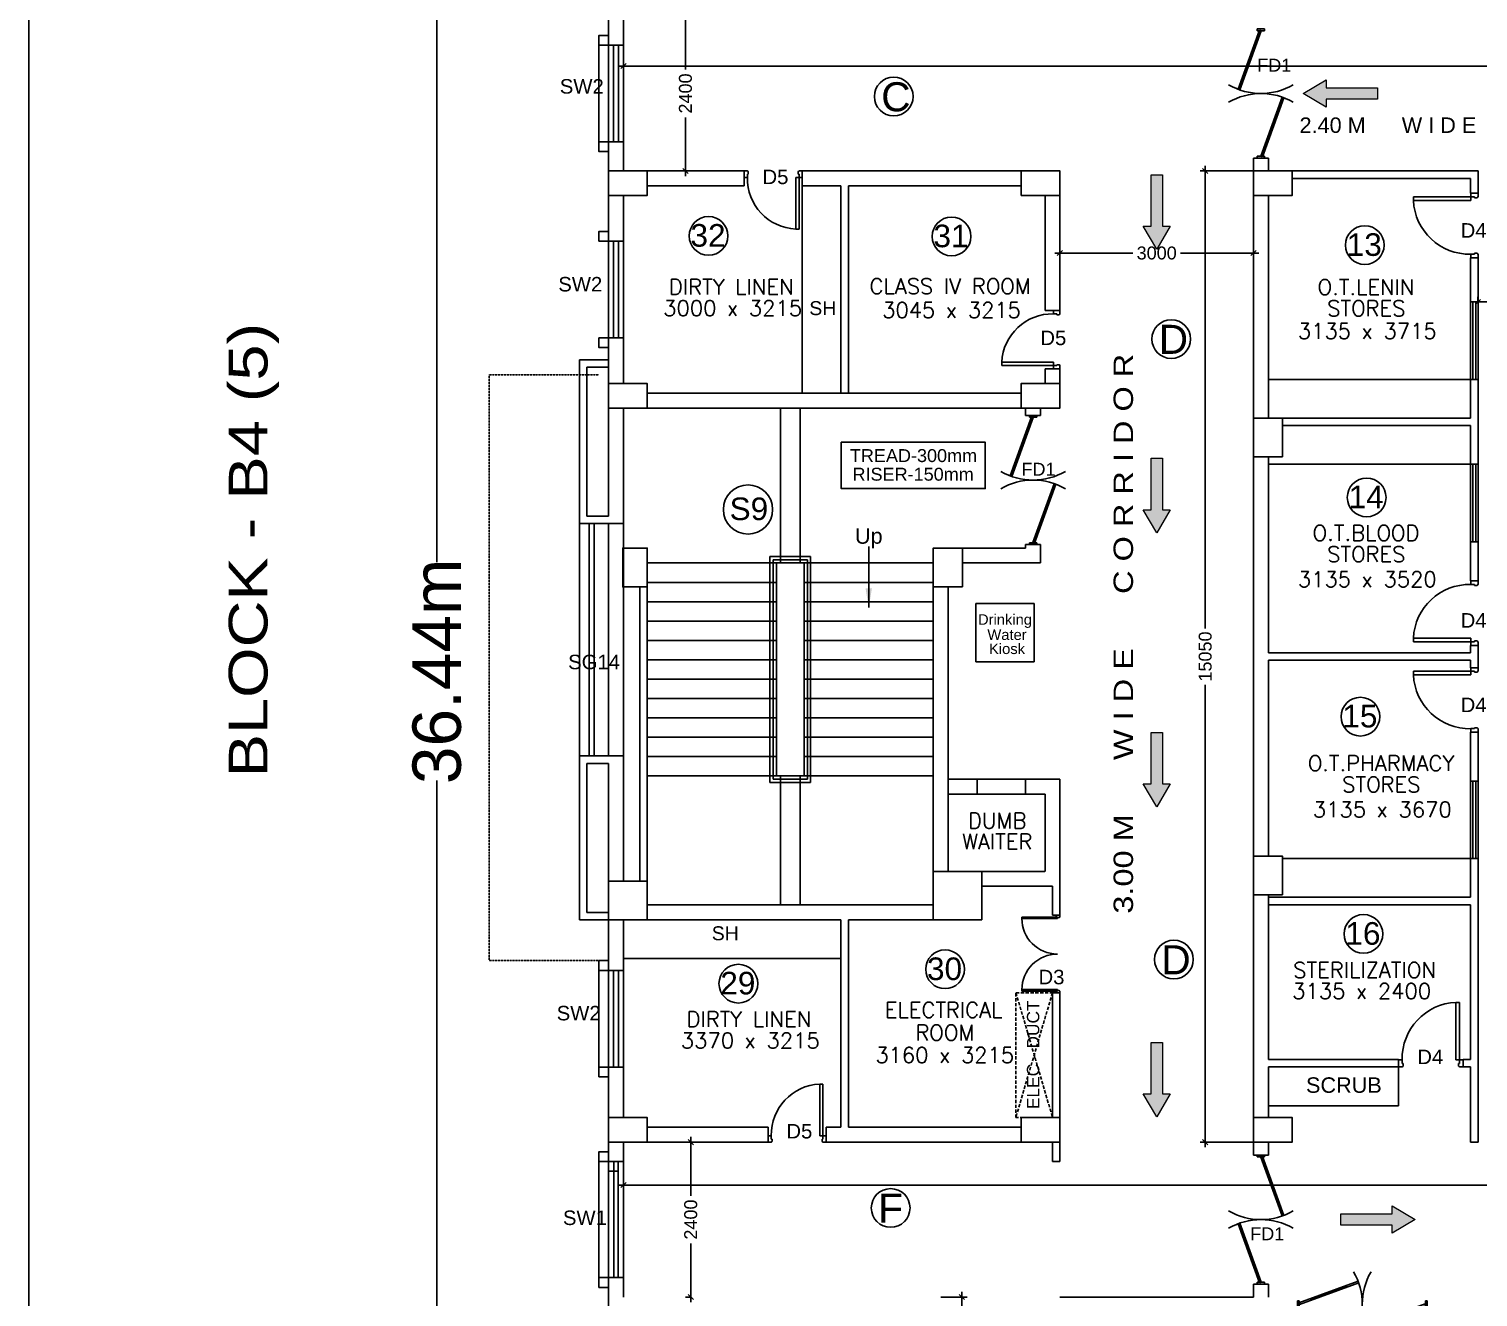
# Model space of a CAD drawing. Header units: inches. Extents: x 29 to 58722, y 13 to 52640.
# Drawn here: x 29 to 22475, y 19887 to 39537 of the extents above; entities that cross this region are included whole.
import ezdxf
from ezdxf.enums import TextEntityAlignment as Align

# ---------------------------------------------------------------- set-up
doc = ezdxf.new("R2010")
doc.units = ezdxf.units.IN
doc.header["$MEASUREMENT"] = 0
doc.linetypes.add('DASHED', pattern=[0.75, 0.5, -0.25])
for name, color, linetype in [('BEAMS', 1, 'Continuous'), ('BLOCKS-PROP', 2, 'Continuous'), ('Cal Hat', 8, 'Continuous'), ('chajja', 7, 'Continuous'), ('DIM', 8, 'Continuous'), ('DOOR', 32, 'Continuous'), ('Ele Proje.', 7, 'Continuous'), ('Fire Door', 10, 'Continuous'), ('joinery', 7, 'Continuous'), ('LA-column', 3, 'Continuous'), ('Railing', 21, 'Continuous'), ('Room Dim', 1, 'Continuous'), ('Shleves', 7, 'Continuous'), ('Stairscase', 7, 'Continuous'), ('STEPS', 7, 'Continuous'), ('TEXT', 6, 'Continuous'), ('TXT', 6, 'Continuous'), ('Walls', 7, 'Continuous'), ('WIN', 151, 'Continuous')]:
    doc.layers.add(name, color=color, linetype=linetype)
doc.styles.add('ari', font='arial.ttf')
doc.styles.add('ARIAL', font='arial.ttf')
doc.styles.add('ROMANS', font='romans.shx')
doc.dimstyles.new('int. dim', dxfattribs={"dimtxt": 450, "dimasz": 80, "dimexe": 80, "dimexo": 0, "dimgap": 70, "dimtad": 0, "dimdec": 0, "dimzin": 12, "dimdsep": 46, "dimtxsty": 'ari', "dimblk": 'OBLIQUE', "dimcen": 2, "dimdle": 80, "dimclrd": 256, "dimclre": 256, "dimclrt": 6, "dimadec": 0, "dimazin": 0, "dimtfac": 1, "dimtdec": 0, "dimtix": 1, "dimtmove": 2, "dimatfit": 3, "dimfxl": 1, "dimtolj": 1, "dimtzin": 0, "dimlwd": -1, "dimlwe": -1, "dimarcsym": 0})
doc.dimstyles.new('STANDARD$0', dxfattribs={"dimscale": 0, "dimtxt": 150, "dimasz": 125, "dimexe": 0.75, "dimexo": 1, "dimgap": 25, "dimtad": 1, "dimdec": 0, "dimdsep": 46, "dimtxsty": 'Standard', "dimblk1": 'DOT', "dimblk2": 'DOT', "dimsah": 1, "dimcen": 2.5, "dimclrd": 1, "dimclre": 1, "dimclrt": 3, "dimadec": 0, "dimazin": 0, "dimtfac": 1, "dimtdec": 0, "dimtmove": 0, "dimatfit": 3, "dimldrblk": 'DOT', "dimfxl": 1, "dimtolj": 1, "dimtzin": 0, "dimarcsym": 0})

# ---------------------------------------------------------------- blocks, each defined once
blk = doc.blocks.new('A$C15456D16')
at = {"layer": 'Fire Door'}
for p, q in [((969, -4), (56, 329)), ((969, -4), (56, 329)), ((969, -4), (56, 329)), ((979, 23), (65, 355)), ((979, 23), (65, 355)), ((979, 23), (65, 355)), ((248, 289), (238, 262)), ((248, 289), (238, 262)), ((248, 289), (238, 262)), ((791, 76), (243, 276)), ((791, 76), (243, 276)), ((791, 76), (243, 276)), ((-1000, 56), (-972, 56)), ((-1000, -56), (-1000, 56)), ((-1000, 56), (-972, 56)), ((-1000, -56), (-1000, 56)), ((-1000, 56), (-972, 56)), ((-1000, -56), (-1000, 56)), ((-979, -23), (-969, 4)), ((-979, -23), (-969, 4)), ((-979, -23), (-969, 4)), ((-972, -56), (-972, 56)), ((-972, -56), (-972, 56)), ((-972, -56), (-972, 56)), ((-969, 4), (-56, -329)), ((-969, 4), (-56, -329)), ((-969, 4), (-56, -329)), ((796, 89), (786, 63)), ((796, 89), (786, 63)), ((796, 89), (786, 63)), ((979, 23), (969, -4)), ((979, 23), (969, -4)), ((979, 23), (969, -4)), ((1000, 56), (972, 56)), ((972, -56), (972, 56)), ((1000, 56), (972, 56)), ((972, -56), (972, 56)), ((1000, 56), (972, 56)), ((972, -56), (972, 56)), ((1000, -56), (1000, 56)), ((1000, -56), (1000, 56)), ((1000, -56), (1000, 56)), ((-1000, -56), (-972, -56)), ((-1000, -56), (-972, -56)), ((-1000, -56), (-972, -56)), ((-979, -23), (-65, -355)), ((-979, -23), (-65, -355)), ((-979, -23), (-65, -355)), ((-796, -89), (-786, -63)), ((-796, -89), (-786, -63)), ((-796, -89), (-786, -63)), ((-791, -76), (-243, -276)), ((-791, -76), (-243, -276)), ((-791, -76), (-243, -276)), ((1000, -56), (972, -56)), ((1000, -56), (972, -56)), ((1000, -56), (972, -56)), ((-238, -262), (-248, -289)), ((-238, -262), (-248, -289)), ((-238, -262), (-248, -289))]:
    blk.add_line(p, q, dxfattribs=at)
at = {"layer": 'Fire Door', "extrusion": (0, 0, -1)}
for centre, major_axis, start_param, end_param in [((-1000, 0), (-1000, 0), 2.617886, 3.665084), ((-1000, 0), (-1000, 0), 2.617886, 3.665084), ((-1000, 0), (-1000, 0), 2.617886, 3.665084), ((1000, 0), (1000, 0), 2.618102, 3.665299), ((1000, 0), (1000, 0), 2.618102, 3.665299), ((1000, 0), (1000, 0), 2.618102, 3.665299)]:
    blk.add_ellipse(centre, major_axis=major_axis, ratio=1, start_param=start_param, end_param=end_param, dxfattribs=at)
blk = doc.blocks.new('1000')
at = {"layer": 'DOOR'}
for p, q in [((0, -100), (0, 0)), ((0, 0), (50, 0)), ((50, -100), (0, -100)), ((50, 0), (50, -2)), ((63, -49), (50, -49)), ((50, -49), (50, -100)), ((50, -100), (50, -901)), ((100, -100), (50, -100)), ((63, -13), (61, -13)), ((63, -13), (63, -49)), ((100, -901), (100, -100)), ((837, -13), (837, -49)), ((837, -13), (839, -13)), ((837, -49), (850, -49)), ((850, 0), (850, -2)), ((900, 0), (850, 0)), ((850, -49), (850, -100)), ((850, -100), (900, -100)), ((900, -100), (900, 0)), ((50, -901), (100, -901))]:
    blk.add_line(p, q, dxfattribs=at)
for centre, major_axis, start_param, end_param in [((50, -13), (-7.95, 7.95), 3.926991, 5.497787), ((850, -13), (7.95, 7.95), 0.785398, 2.356194)]:
    blk.add_ellipse(centre, major_axis=major_axis, ratio=1, start_param=start_param, end_param=end_param, dxfattribs=at)
at = {"layer": 'DOOR', "color": 145}
blk.add_ellipse((64, -115), major_axis=(-520, 590), ratio=1, start_param=2.464943, end_param=4.009476, dxfattribs=at)
blk = doc.blocks.new('_Oblique')
at = {"color": 0, "linetype": 'ByBlock', "lineweight": -2}
blk.add_line((-0.5, -0.5), (0.5, 0.5), dxfattribs=at)
blk = doc.blocks.new('*D46')
at = {"layer": 'Defpoints', "color": 0}
for p in [(6349, 47802), (8857, 47802, 3), (8857, 11362, 3)]:
    blk.add_point(p, dxfattribs=at)
at = {"layer": 'DIM', "color": 8}
for p, q in [((6349, 48102), (6349, 31274)), ((8857, 47802), (6049, 47802)), ((6349, 11062), (6349, 27889)), ((8857, 11362), (6049, 11362))]:
    blk.add_line(p, q, dxfattribs=at)
at = {"layer": 'DIM', "color": 8, "xscale": 300, "yscale": 300, "zscale": 300}
for p, rotation in [((6349, 47802), 90), ((6349, 11362), 270)]:
    blk.add_blockref('_Oblique', p, dxfattribs=dict(at, rotation=rotation))
at = {"layer": 'DIM', "color": 7, "insert": (6349, 29582), "char_height": 750, "attachment_point": 5, "rotation": 90, "style": 'ari'}
blk.add_mtext('\\A1;36.44m', dxfattribs=at)
blk = doc.blocks.new('*D47')
at = {"layer": 'Defpoints', "color": 0}
for p in [(6349, 47802), (8857, 47802, 18), (9007, 11362, 3)]:
    blk.add_point(p, dxfattribs=at)
at = {"layer": 'DIM', "color": 8}
for p, q in [((6349, 48102), (6349, 31274)), ((8857, 47802), (6049, 47802)), ((6349, 11062), (6349, 27889)), ((9007, 11362), (6049, 11362))]:
    blk.add_line(p, q, dxfattribs=at)
at = {"layer": 'DIM', "color": 8, "xscale": 300, "yscale": 300, "zscale": 300}
for p, rotation in [((6349, 47802), 90), ((6349, 11362), 270)]:
    blk.add_blockref('_Oblique', p, dxfattribs=dict(at, rotation=rotation))
at = {"layer": 'DIM', "color": 7, "insert": (6349, 29582), "char_height": 750, "attachment_point": 5, "rotation": 90, "style": 'ari'}
blk.add_mtext('\\A1;36.44m', dxfattribs=at)
blk = doc.blocks.new('Z$W@#5624')
at = {"layer": 'DOOR'}
for p, q in [((19, 470), (840, 769)), ((28, 446), (849, 745)), ((188, 518), (680, 697)), ((676, 709), (685, 685)), ((0, 400), (0, 499)), ((0, 499), (25, 499)), ((19, 470), (28, 446)), ((25, 400), (25, 499)), ((183, 529), (192, 506)), ((1770, 453), (949, 154)), ((1779, 429), (957, 130)), ((1779, 429), (1770, 453)), ((1798, 499), (1773, 499)), ((1773, 400), (1773, 499)), ((1798, 400), (1798, 499)), ((0, 400), (25, 400)), ((1113, 214), (1122, 190)), ((1610, 381), (1117, 202)), ((1614, 369), (1606, 393)), ((1798, 400), (1773, 400))]:
    blk.add_line(p, q, dxfattribs=at)
at = {"layer": 'DOOR', "color": 145}
for centre, start_param, end_param in [((0, 449), 2.617994, 3.665191), ((1798, 449), -0.523599, 0.523599)]:
    blk.add_ellipse(centre, major_axis=(-899, 0), ratio=1, start_param=start_param, end_param=end_param, dxfattribs=at)
blk = doc.blocks.new('Z$W@#1275')
at = {"layer": 'DOOR'}
for p, q in [((73, 1500), (0, 1500)), ((0, 1500), (0, 1467)), ((0, 1467), (2, 1467)), ((11, 1456), (11, 1458)), ((11, 1456), (47, 1456)), ((47, 1467), (736, 1467)), ((47, 1467), (47, 1439)), ((47, 1456), (47, 1467)), ((47, 1467), (73, 1467)), ((47, 1439), (736, 1439)), ((73, 1467), (73, 1500)), ((736, 1467), (736, 1439)), ((0, 33), (2, 33)), ((0, 0), (0, 33)), ((73, 0), (0, 0)), ((11, 44), (11, 42)), ((11, 44), (47, 44)), ((47, 61), (736, 61)), ((47, 33), (47, 61)), ((47, 44), (47, 33)), ((47, 33), (736, 33)), ((47, 33), (73, 33)), ((73, 33), (73, 0)), ((736, 33), (736, 61))]:
    blk.add_line(p, q, dxfattribs=at)
for centre, start, end in [((11, 1467), 180, 270), ((11, 33), 90, 180)]:
    blk.add_arc(centre, 9.13, start, end, dxfattribs=at)
at = {"layer": 'DOOR', "color": 145}
for centre, start, end in [((47, 1439), 270, 0), ((47, 61), 0, 90)]:
    blk.add_arc(centre, 689, start, end, dxfattribs=at)
blk = doc.blocks.new('A$C02430674')
at = {"layer": 'Shleves', "color": 10, "style": 'ARIAL'}
blk.add_text('SH', height=720, dxfattribs=at).set_placement((-753, 322, -97))
blk = doc.blocks.new('A$C279266B1')
at = {"lineweight": 0}
h = blk.add_hatch(color=3, dxfattribs=at)
h.set_gradient(color1=(55, 181, 38), color2=(106, 220, 91), rotation=90, one_color=1, tint=0.61, name='CYLINDER')
h.paths.add_polyline_path([(0, -88), (-798, -88), (-798, -211), (-1152, 0), (-798, 211), (-798, 88), (0, 88)])
at = {"color": 7, "lineweight": 0, "flags": 128}
blk.add_lwpolyline([(0, -88), (-798, -88), (-798, -211), (-1152, 0), (-798, 211), (-798, 88), (0, 88), (0, -88)], dxfattribs=at)
blk = doc.blocks.new('*D54')
at = {"layer": 'BEAMS'}
for p, q in [((10198, 39737), (10118, 39737)), ((10198, 39817), (10198, 38907)), ((10198, 37257), (10198, 38167)), ((10198, 37337), (10118, 37337))]:
    blk.add_line(p, q, dxfattribs=at)
at = {"layer": 'Defpoints', "color": 0}
for p in [(10198, 39737), (10198, 37337, 2), (10198, 37337)]:
    blk.add_point(p, dxfattribs=at)
at = {"layer": 'BEAMS', "xscale": 80, "yscale": 80, "zscale": 80}
for p, rotation in [((10198, 39737), 90), ((10198, 37337), 270)]:
    blk.add_blockref('_Oblique', p, dxfattribs=dict(at, rotation=rotation))
at = {"layer": 'BEAMS', "color": 6, "insert": (10198, 38537), "char_height": 200, "attachment_point": 5, "rotation": 90, "style": 'ari'}
blk.add_mtext('\\A1;2400', dxfattribs=at)
blk = doc.blocks.new('*D55')
at = {"layer": 'BEAMS'}
for p, q in [((9157, 38962), (25969, 38962)), ((9237, 37787), (9237, 39042)), ((43673, 38962), (26861, 38962)), ((43593, 37636), (43593, 39042))]:
    blk.add_line(p, q, dxfattribs=at)
at = {"layer": 'Defpoints', "color": 0}
for p in [(43593, 38962), (9237, 37787), (43593, 37636)]:
    blk.add_point(p, dxfattribs=at)
at = {"layer": 'BEAMS', "xscale": 80, "yscale": 80, "zscale": 80, "rotation": 180}
blk.add_blockref('_Oblique', (9237, 38962), dxfattribs=at)
at = {"layer": 'BEAMS', "xscale": 80, "yscale": 80, "zscale": 80}
blk.add_blockref('_Oblique', (43593, 38962), dxfattribs=at)
at = {"layer": 'BEAMS', "color": 6, "insert": (26415, 38962), "char_height": 200, "attachment_point": 5, "style": 'ari'}
blk.add_mtext('\\A1;34356', dxfattribs=at)
blk = doc.blocks.new('*D56')
at = {"layer": 'BEAMS'}
for p, q in [((15917, 36064), (17129, 36064)), ((15997, 36064), (15997, 35984)), ((19077, 36064), (17865, 36064)), ((18997, 36064), (18997, 35984))]:
    blk.add_line(p, q, dxfattribs=at)
at = {"layer": 'Defpoints', "color": 0}
for p in [(15997, 36064, 2), (18997, 36064, 2), (18997, 36064)]:
    blk.add_point(p, dxfattribs=at)
at = {"layer": 'BEAMS', "xscale": 80, "yscale": 80, "zscale": 80, "rotation": 180}
blk.add_blockref('_Oblique', (15997, 36064), dxfattribs=at)
at = {"layer": 'BEAMS', "xscale": 80, "yscale": 80, "zscale": 80}
blk.add_blockref('_Oblique', (18997, 36064), dxfattribs=at)
at = {"layer": 'BEAMS', "color": 6, "insert": (17497, 36064), "char_height": 200, "attachment_point": 5, "style": 'ari'}
blk.add_mtext('\\A1;3000', dxfattribs=at)
blk = doc.blocks.new('*D57')
at = {"layer": 'BEAMS'}
for p, q in [((18997, 37337), (18169, 37337)), ((18249, 37417), (18249, 30248)), ((18249, 22207), (18249, 29375)), ((18997, 22287), (18169, 22287))]:
    blk.add_line(p, q, dxfattribs=at)
at = {"layer": 'Defpoints', "color": 0}
for p in [(18997, 37337), (18249, 22287), (18997, 22287, 2)]:
    blk.add_point(p, dxfattribs=at)
at = {"layer": 'BEAMS', "xscale": 80, "yscale": 80, "zscale": 80}
for p, rotation in [((18249, 37337), 90), ((18249, 22287), 270)]:
    blk.add_blockref('_Oblique', p, dxfattribs=dict(at, rotation=rotation))
at = {"layer": 'BEAMS', "color": 6, "insert": (18249, 29812), "char_height": 200, "attachment_point": 5, "rotation": 90, "style": 'ari'}
blk.add_mtext('\\A1;15050', dxfattribs=at)
blk = doc.blocks.new('*D58')
at = {"layer": 'BEAMS'}
for p, q in [((22394, 35307), (23304, 35307)), ((22474, 35307), (22474, 35387)), ((24954, 35307), (24044, 35307)), ((24874, 35307), (24874, 35387))]:
    blk.add_line(p, q, dxfattribs=at)
at = {"layer": 'Defpoints', "color": 0}
for p in [(22474, 35307), (24874, 35307), (24874, 35307)]:
    blk.add_point(p, dxfattribs=at)
at = {"layer": 'BEAMS', "xscale": 80, "yscale": 80, "zscale": 80, "rotation": 180}
blk.add_blockref('_Oblique', (22474, 35307), dxfattribs=at)
at = {"layer": 'BEAMS', "xscale": 80, "yscale": 80, "zscale": 80}
blk.add_blockref('_Oblique', (24874, 35307), dxfattribs=at)
at = {"layer": 'BEAMS', "color": 6, "insert": (23674, 35307), "char_height": 200, "attachment_point": 5, "style": 'ari'}
blk.add_mtext('\\A1;2400', dxfattribs=at)
blk = doc.blocks.new('*D60')
at = {"layer": 'BEAMS'}
for p, q in [((10280, 22367), (10280, 21457)), ((10280, 22287), (10360, 22287)), ((10280, 19807), (10280, 20717)), ((10280, 19887), (10200, 19887))]:
    blk.add_line(p, q, dxfattribs=at)
at = {"layer": 'Defpoints', "color": 0}
for p in [(10280, 22287, 2), (10280, 19887), (10280, 19887)]:
    blk.add_point(p, dxfattribs=at)
at = {"layer": 'BEAMS', "xscale": 80, "yscale": 80, "zscale": 80}
for p, rotation in [((10280, 22287), 90), ((10280, 19887), 270)]:
    blk.add_blockref('_Oblique', p, dxfattribs=dict(at, rotation=rotation))
at = {"layer": 'BEAMS', "color": 6, "insert": (10280, 21087), "char_height": 200, "attachment_point": 5, "rotation": 90, "style": 'ari'}
blk.add_mtext('\\A1;2400', dxfattribs=at)
blk = doc.blocks.new('*D61')
at = {"layer": 'BEAMS'}
for p, q in [((43593, 22087), (43593, 21542)), ((9157, 21622), (25969, 21622)), ((9237, 21087), (9237, 21702)), ((43673, 21622), (26861, 21622))]:
    blk.add_line(p, q, dxfattribs=at)
at = {"layer": 'Defpoints', "color": 0}
for p in [(43593, 22087), (43593, 21622), (9237, 21087, -18)]:
    blk.add_point(p, dxfattribs=at)
at = {"layer": 'BEAMS', "xscale": 80, "yscale": 80, "zscale": 80, "rotation": 180}
blk.add_blockref('_Oblique', (9237, 21622), dxfattribs=at)
at = {"layer": 'BEAMS', "xscale": 80, "yscale": 80, "zscale": 80}
blk.add_blockref('_Oblique', (43593, 21622), dxfattribs=at)
at = {"layer": 'BEAMS', "color": 6, "insert": (26415, 21622), "char_height": 200, "attachment_point": 5, "style": 'ari'}
blk.add_mtext('\\A1;34356', dxfattribs=at)
blk = doc.blocks.new('*D63')
at = {"layer": 'BEAMS'}
for p, q in [((14152, 19887), (14560, 19887)), ((14480, 19967), (14480, 16483)), ((14480, 12262), (14480, 15746)), ((14152, 12342), (14560, 12342))]:
    blk.add_line(p, q, dxfattribs=at)
at = {"layer": 'Defpoints', "color": 0}
for p in [(14152, 19887), (14480, 19887), (14152, 12342)]:
    blk.add_point(p, dxfattribs=at)
at = {"layer": 'BEAMS', "xscale": 80, "yscale": 80, "zscale": 80}
for p, rotation in [((14480, 19887), 90), ((14480, 12342), 270)]:
    blk.add_blockref('_Oblique', p, dxfattribs=dict(at, rotation=rotation))
at = {"layer": 'BEAMS', "color": 6, "insert": (14480, 16114), "char_height": 200, "attachment_point": 5, "rotation": 90, "style": 'ari'}
blk.add_mtext('\\A1;7545', dxfattribs=at)

msp = doc.modelspace()

# ---------------------------------------------------------------- linework, layer by layer
at = {"color": 8, "linetype": 'DASHED'}
for p, q in [((7157.121, 25099.076, 38.921), (7157.224, 34179.059, -23.739)), ((8856.942, 34179.059, 60.261), (7157.221, 34179.059, 36.4)), ((8856.942, 25099.076, 30.561), (7157.124, 25099.076, 39.281))]:
    msp.add_line(p, q, dxfattribs=at)
msp.add_circle((11166.725, 32090.506), 381.426)
at = {"layer": 'BEAMS', "color": 6}
msp.add_lwpolyline([(28.849, 52640.385), (58722.019, 52640.385), (58722.019, 6039.12), (28.849, 6039.12)], close=True, dxfattribs=at)
at = {"layer": 'Cal Hat', "color": 1, "lineweight": 25}
for centre in [(13423.609, 38490.211), (10554.911, 36329.964), (14318.95, 36321.277), (20720.692, 36187.164), (17722.408, 34731.406), (20749.6, 32276.816), (20652.619, 28880.334), (20699.919, 25513.115), (17763.043, 25116.91), (14218.665, 24965.309), (11017.195, 24742.964), (13376.339, 21266.74)]:
    msp.add_circle(centre, 300, dxfattribs=at)
at = {"layer": 'chajja', "color": 8}
for p, q in [((8856.852, 39286.684), (8856.852, 37786.684)), ((8857.122, 24949.032, 2.39), (8857.122, 23449.032, 2.39)), ((8856.942, 20186.817, -17.794), (8856.942, 21986.817, -17.794))]:
    msp.add_line(p, q, dxfattribs=at)
at = {"layer": 'DOOR', "linetype": 'Continuous', "elevation": 2.39}
msp.add_lwpolyline([(15467.101, 27911.547), (14717.101, 27911.547), (14717.101, 27681.547), (15467.101, 27681.547)], close=True, dxfattribs=at)
at = {"layer": 'Ele Proje.', "color": 1}
for p, q in [((9007.032, 34411.596, 17.794), (8557.032, 34411.596, 17.794)), ((8557.032, 34411.596, 17.794), (8557.044, 31871.743, 24.401)), ((9007.032, 34296.596, 17.794), (8672.033, 34296.596, 17.794)), ((8672.033, 34296.596, 17.794), (8672.043, 31986.745, 24.401)), ((9006.852, 33661.629, 9.681), (9006.852, 31986.749, 9.681)), ((9236.852, 33661.629, 9.681), (9236.852, 31871.747, 9.681)), ((9006.852, 31986.749, 9.681), (8672.043, 31986.745, 9.681)), ((9236.852, 31871.747, 9.681), (8557.044, 31871.743, 9.681)), ((8557.044, 28271.743, 9.681), (8557.057, 25731.581, 9.681)), ((9236.852, 28271.743, 9.681), (8557.044, 28271.743, 9.681)), ((8672.046, 28156.744, 24.402), (8672.056, 25846.581, 17.794)), ((9007.032, 28156.743, 17.017), (8672.062, 28156.743, 22.514)), ((9006.852, 26331.714, 9.681), (9006.852, 28156.738, 9.681)), ((9236.852, 26331.714, 9.681), (9236.852, 28271.743, 9.681)), ((8672.056, 25846.581, 17.794), (9007.032, 25846.581, 17.794)), ((8557.131, 25731.581, 17.794), (9007.032, 25731.581, 17.794))]:
    msp.add_line(p, q, dxfattribs=at)
at = {"layer": 'Ele Proje.'}
for points in [[(9006.852, 39436.684), (8856.852, 39436.684), (8856.852, 39286.684), (9006.852, 39286.684)], [(9006.852, 37786.684), (8856.852, 37786.684), (8856.852, 37636.684), (9006.852, 37636.684)]]:
    msp.add_lwpolyline(points, dxfattribs=at)
for points, elevation in [([(9007.122, 36399.009), (8857.122, 36399.009), (8857.122, 36249.009), (9007.122, 36249.009)], 2.39), ([(9007.122, 34749.009), (8857.122, 34749.009), (8857.122, 34599.009), (9007.122, 34599.009)], 2.39), ([(9007.123, 25099.032), (8857.123, 25099.032), (8857.123, 24949.032), (9007.123, 24949.032)], 2.39), ([(9007.122, 23449.032), (8857.122, 23449.032), (8857.122, 23299.032), (9007.122, 23299.032)], 2.39), ([(9006.942, 21986.817), (8856.942, 21986.817), (8856.942, 22136.817), (9006.942, 22136.817)], -17.794), ([(9157.122, 21986.512), (9007.122, 21986.512), (9007.122, 21836.512), (9157.122, 21836.512)], -15.404), ([(9006.942, 20036.817), (8856.942, 20036.817), (8856.942, 20186.817), (9006.942, 20186.817)], -17.794)]:
    msp.add_lwpolyline(points, dxfattribs=dict(at, elevation=elevation))
at = {"layer": 'LA-column', "color": 2}
for points in [[(9006.942, 36956.644), (9606.942, 36956.644), (9606.942, 37336.644), (9006.942, 37336.644)], [(9006.942, 33661.653), (9606.942, 33661.653), (9606.942, 34041.653), (9006.942, 34041.653)], [(9606.942, 30891.643), (9606.942, 31491.643), (9226.942, 31491.643), (9226.942, 30891.643)], [(9606.942, 25731.644), (9606.942, 26331.644), (9006.942, 26331.644), (9006.942, 25731.644)], [(14787.031, 25731.635), (14787.031, 26481.635), (14037.031, 26481.635), (14037.031, 25731.635)], [(9006.942, 22286.637), (9606.942, 22286.637), (9606.942, 22666.637), (9006.942, 22666.637)]]:
    msp.add_lwpolyline(points, close=True, dxfattribs=at)
for points, elevation in [([(15397.079, 36956.651), (15997.079, 36956.651), (15997.079, 37336.651), (15397.079, 37336.651)], 2.39), ([(18997.076, 36956.651), (19597.076, 36956.651), (19597.076, 37336.651), (18997.076, 37336.651)], 2.39), ([(15397.079, 33661.644), (15997.079, 33661.644), (15997.079, 34041.644), (15397.079, 34041.644)], 2.39), ([(19447.081, 32906.636), (19447.081, 33506.636), (18997.081, 33506.636), (18997.081, 32906.636)], 2.39), ([(14486.942, 30891.634), (14486.942, 31491.634), (14036.942, 31491.634), (14036.942, 30891.634)], 2.092), ([(19447.081, 26116.651), (19447.081, 26716.651), (18997.081, 26716.651), (18997.081, 26116.651)], 2.39), ([(15397.079, 22286.644), (15997.079, 22286.644), (15997.079, 22666.644), (15397.079, 22666.644)], 2.39), ([(18997.076, 22286.651), (19597.076, 22286.651), (19597.076, 22666.651), (18997.076, 22666.651)], 2.39)]:
    msp.add_lwpolyline(points, close=True, dxfattribs=dict(at, elevation=elevation))
at = {"layer": 'Railing', "linetype": 'Continuous'}
for p, q in [((12137.032, 31361.641, 0.298), (11507.032, 31361.641, 0.298)), ((11507.032, 31361.641, -0.045), (11507.032, 27861.629, 0.303)), ((12087.032, 31311.641, 0.298), (11557.032, 31311.641, 0.298)), ((11557.032, 31311.641, -0.05), (11557.032, 27911.629, 0.298)), ((12087.032, 27911.629, 0.304), (12087.032, 31311.641, -0.05)), ((12137.032, 27861.629, 0.309), (12137.032, 31361.641, -0.056)), ((9492.122, 26331.526, 2.39), (9492.122, 30891.53, 2.39)), ((9607.122, 26331.526, 2.39), (9607.122, 30891.53, 2.39))]:
    msp.add_line(p, q, dxfattribs=at)
at = {"layer": 'Railing', "linetype": 'Continuous', "elevation": 2.39}
msp.add_lwpolyline([(14697.326, 29732.066), (15597.326, 29732.066), (15597.326, 30632.066), (14697.326, 30632.066)], close=True, dxfattribs=at)
at = {"layer": 'Railing', "linetype": 'Continuous', "elevation": 0.298}
for points in [[(12137.032, 27861.629), (11507.032, 27861.629)], [(12087.032, 27911.629), (11557.032, 27911.629)]]:
    msp.add_lwpolyline(points, dxfattribs=at)
at = {"layer": 'Stairscase', "color": 7, "linetype": 'Continuous'}
for p, q in [((11672.032, 31261.641, 5.441), (11672.032, 33661.49, 5.441)), ((11972.032, 31261.641, 5.441), (11972.032, 33661.49, 5.441)), ((11607.032, 31261.641, -0.05), (9607.032, 31261.641, -0.05)), ((12037.032, 31261.641, 7.521), (11607.032, 31261.641, 7.521)), ((11607.032, 31261.641, -0.05), (11607.032, 27961.629, 5.429)), ((14037.032, 31261.641, 7.521), (12037.032, 31261.641, 7.521)), ((11607.032, 30961.641, -0.05), (9607.032, 30961.641, -0.05)), ((12037.032, 30961.641, 7.521), (14037.032, 30961.641, 7.521)), ((11607.032, 30661.641, -0.05), (9607.032, 30661.641, -0.05)), ((12037.032, 30661.641, 7.521), (14037.032, 30661.641, 7.521)), ((11607.032, 30361.641, -0.05), (9607.032, 30361.641, -0.05)), ((12037.032, 30361.641, 7.521), (14037.032, 30361.641, 7.521)), ((11607.032, 30061.641, -0.05), (9607.032, 30061.641, -0.05)), ((12037.032, 30061.641, 7.521), (14037.032, 30061.641, 7.521)), ((11607.032, 29761.641, -0.05), (9607.032, 29761.641, -0.05)), ((12037.032, 29761.641, 7.521), (14037.032, 29761.641, 7.521)), ((11607.032, 29461.641, -0.05), (9607.032, 29461.641, -0.05)), ((12037.032, 29461.641, 7.521), (14037.032, 29461.641, 7.521)), ((11607.032, 29161.641, -0.05), (9607.032, 29161.641, -0.05)), ((12037.032, 29161.641, 7.521), (14037.032, 29161.641, 7.521)), ((11607.032, 28861.641, -0.05), (9607.032, 28861.641, -0.05)), ((12037.032, 28861.641, 7.521), (14037.032, 28861.641, 7.521)), ((11607.032, 28561.641, -0.05), (9607.032, 28561.641, -0.05)), ((12037.032, 28561.641, 7.521), (14037.032, 28561.641, 7.521)), ((11607.032, 28261.641, -0.05), (9607.032, 28261.641, -0.05)), ((12037.032, 28261.641, 7.521), (14037.032, 28261.641, 7.521)), ((11607.032, 27961.629, 5.429), (9607.032, 27961.629, 5.429)), ((12037.032, 27961.629, 5.429), (11607.032, 27961.629, 5.429)), ((12037.032, 27961.629, 5.429), (11607.032, 27961.629, 5.429)), ((11672.032, 27961.629, 5.429), (11672.032, 25961.629, 5.429)), ((11972.032, 27961.629, 5.429), (11972.032, 25961.629, 5.429)), ((14037.032, 27961.629, 5.429), (12037.032, 27961.629, 5.429))]:
    msp.add_line(p, q, dxfattribs=at)
at = {"layer": 'Stairscase', "color": 7, "linetype": 'Continuous', "elevation": -0.05}
msp.add_lwpolyline([(12037.032, 27961.629), (12037.032, 31261.641)], dxfattribs=at)
at = {"layer": 'Stairscase', "color": 8, "linetype": 'DASHED', "ltscale": 100, "elevation": 2.39}
msp.add_lwpolyline([(15317.084, 22666.576), (15317.084, 24601.576), (15882.08, 24601.576), (15882.08, 22666.576)], close=True, dxfattribs=at)
for points in [[(15882.08, 24601.576), (15317.084, 22676.576)], [(15317.084, 24601.576), (15882.08, 22676.576)]]:
    msp.add_lwpolyline(points, dxfattribs=at)
at = {"layer": 'STEPS'}
msp.add_lwpolyline([(12610.461, 33131.286), (14842.109, 33131.286), (14842.109, 32415.705), (12610.461, 32415.705)], close=True, dxfattribs=at)
at = {"layer": 'Walls'}
for p, q in [((9006.852, 48261.796), (9006.852, 37336.64)), ((9236.852, 39736.685), (9236.852, 37336.64)), ((9606.942, 37336.627, 2.39), (11106.942, 37336.627, 2.39)), ((12006.942, 37336.627, 2.39), (15397.079, 37336.627, 2.39)), ((9606.942, 37106.627, 2.39), (11106.942, 37106.627, 2.39)), ((12006.942, 37106.627, 2.39), (12606.942, 37106.627, 2.39)), ((12721.942, 37106.627, 2.39), (15397.079, 37106.627, 2.39)), ((9007.122, 36956.526, 2.39), (9007.122, 34041.441, 2.39)), ((9237.122, 36956.526, 2.39), (9237.122, 34041.441, 2.39)), ((15767.223, 36956.627, 2.39), (15767.224, 35171.617, 2.39)), ((15997.079, 36956.627, 2.39), (15997.078, 35171.617, 2.39)), ((15767.076, 34271.617, 2.39), (15767.076, 34041.62, 2.39)), ((15997.226, 34271.617, 2.39), (15997.226, 34041.62, 2.39)), ((9007.122, 25731.526, 2.39), (9007.122, 22666.523, 2.39)), ((9237.122, 25731.526, 2.39), (9237.122, 22666.523, 2.39)), ((9006.942, 11361.598, -17.794), (9006.942, 22286.69, -17.794))]:
    msp.add_line(p, q, dxfattribs=at)
at = {"layer": 'Walls', "linetype": 'Continuous'}
for p, q in [((18996.994, 37536.611), (18996.994, 37336.692)), ((19227.005, 37536.611), (18996.994, 37536.611)), ((19227.005, 37536.611), (19227.005, 37336.655)), ((12006.942, 37106.634, 2.39), (12006.942, 37336.634, 2.39)), ((22474.493, 37336.588), (19596.942, 37336.588)), ((22474.493, 37336.588), (22474.493, 36991.767)), ((12006.942, 37106.709, 2.39), (12006.942, 33891.502, 2.39)), ((12606.942, 37106.709, 2.39), (12606.942, 33891.502, 2.39)), ((12721.942, 37106.709, 2.39), (12721.942, 33891.501, 2.39)), ((22359.493, 37221.588), (19596.942, 37221.588)), ((22359.493, 37221.588), (22359.493, 36991.767)), ((18996.989, 33506.629), (18996.991, 36956.651, 2.39)), ((19226.99, 33506.588), (19226.991, 36956.651)), ((22474.493, 36991.767), (22359.493, 36991.767)), ((22359.493, 35991.662), (22359.493, 33506.588)), ((22474.493, 35991.662), (22359.493, 35991.662)), ((22474.493, 35991.662), (22474.493, 30984.029)), ((15767.151, 35171.617, 2.39), (15997.151, 35171.617, 2.39)), ((15767.076, 34271.617, 2.39), (15997.076, 34271.617, 2.39)), ((22359.493, 34106.588), (19226.985, 34106.588)), ((15397.169, 33891.426, 2.39), (9607.032, 33891.492, 2.39)), ((15397.079, 33661.49, 2.39), (9607.032, 33661.49, 2.39)), ((15467.167, 33546.581, 7.169), (15467.167, 33661.581, 4.779)), ((15697.167, 33546.581, 7.169), (15467.167, 33546.581, 7.169)), ((15697.167, 33546.581, 7.169), (15697.167, 33661.581, 4.779)), ((22359.493, 33506.588), (19447.081, 33506.588)), ((22359.493, 33391.588), (19447.081, 33391.588)), ((22359.493, 33391.588), (22359.493, 30984.029)), ((18996.986, 29811.635), (18996.988, 32906.629)), ((19226.985, 29869.102), (19226.986, 32906.588)), ((22359.493, 32791.588), (19226.985, 32791.588)), ((14487.032, 31491.571, 4.481), (15467.258, 31491.569, 4.481)), ((15467.258, 31546.6, 4.481), (15467.258, 31491.569, 4.481)), ((15467.258, 31546.581, 4.779), (15697.256, 31546.581, 4.779)), ((15697.256, 31261.569, 4.481), (15697.256, 31546.6, 4.481)), ((15697.256, 31491.569, 4.481), (15697.266, 31491.569, 4.481)), ((14487.032, 31261.571, 4.481), (15697.266, 31261.568, 4.481)), ((22474.493, 30984.029), (22359.493, 30984.029)), ((14037.032, 30891.57, 2.39), (14037.032, 26481.685, 2.39)), ((14267.032, 30891.57, 2.39), (14267.032, 26481.685, 2.39)), ((22359.493, 29869.102), (19226.984, 29869.102)), ((22359.493, 29983.924), (22359.493, 29869.102)), ((22474.493, 29983.924), (22359.493, 29983.924)), ((22474.493, 29983.924), (22474.493, 29639.282)), ((18996.986, 29811.635), (18996.988, 26716.651)), ((19226.984, 26716.651), (19226.985, 29754.103)), ((22359.493, 29754.103), (19226.984, 29754.103)), ((22359.493, 29754.103), (22359.493, 29639.282)), ((22474.493, 29639.282), (22359.493, 29639.282)), ((22359.493, 28639.176), (22359.493, 26081.588)), ((22474.493, 28639.176), (22359.493, 28639.176)), ((22474.493, 28639.176), (22474.493, 22286.588)), ((15997.171, 27911.547, 2.39), (14267.032, 27911.547, 2.39)), ((15997.166, 26251.756, 2.39), (15997.171, 27911.547, 2.39)), ((15767.169, 27681.547, 2.39), (14267.032, 27681.547, 2.39)), ((15767.169, 27681.547, 2.39), (15767.169, 26481.547, 2.39)), ((22359.493, 26681.588), (19447.081, 26681.588)), ((15766.859, 26481.685, 2.39), (14787.121, 26481.685, 2.39)), ((15882.168, 26251.755, 2.39), (14787.121, 26251.743, 2.39)), ((15882.081, 25801.576, 2.39), (15882.089, 26251.755, 2.39)), ((15997.164, 25801.699, 2.39), (15997.166, 26251.756, 2.39)), ((18996.989, 26116.651), (18996.992, 22666.651, 2.39)), ((19226.989, 26116.651), (19226.989, 23566.762)), ((22359.493, 26081.588), (19226.989, 26081.588)), ((14037.121, 25961.628, 2.39), (9606.942, 25961.628, 2.39)), ((22359.493, 25966.588), (19226.989, 25966.588)), ((22359.493, 25966.588), (22359.493, 23566.762)), ((12606.942, 25731.66, 2.39), (9606.942, 25731.626, 2.39)), ((12606.942, 22516.454, 2.39), (12606.942, 25731.66, 2.39)), ((14037.121, 25731.677, 2.39), (12721.942, 25731.662, 2.39)), ((12721.942, 22516.454, 2.39), (12721.942, 25731.662, 2.39)), ((15997.082, 25801.576, 2.39), (15882.081, 25801.576, 2.39)), ((12606.949, 25131.66, 2.39), (9237.122, 25131.622, 2.39)), ((15882.08, 22666.576, 2.39), (15882.08, 24601.576, 2.39)), ((15997.081, 24601.576, 2.39), (15882.08, 24601.576, 2.39)), ((15997.079, 22666.576, 2.39), (15997.079, 24601.576, 2.39)), ((19226.989, 23566.762), (21244.388, 23566.762)), ((19226.989, 23451.762), (19226.989, 22666.651)), ((19226.989, 23451.762), (21244.388, 23451.762)), ((21244.109, 23451.762), (21244.109, 22851.762)), ((21244.388, 23451.762), (21244.388, 23566.762)), ((22244.493, 23566.762), (22359.493, 23566.762)), ((22244.493, 23451.762), (22244.493, 23566.762)), ((22244.493, 23451.762), (22359.493, 23451.762)), ((22359.493, 23451.762), (22359.493, 22286.588)), ((19226.989, 22851.762), (21244.388, 22851.762)), ((9607.032, 22516.535, 2.39), (11476.933, 22516.535, 2.39)), ((12376.933, 22516.535, 2.39), (12606.942, 22516.535, 2.39)), ((12376.933, 22516.529, 2.39), (12376.933, 22286.529, 2.39)), ((12721.942, 22516.535, 2.39), (15397.079, 22516.535, 2.39)), ((9607.032, 22286.535, 2.39), (11476.933, 22286.535, 2.39)), ((12376.933, 22286.535, 2.39), (15397.079, 22286.535, 2.39)), ((15882.077, 21986.567, 2.39), (15882.077, 22286.567, 2.39)), ((15997.077, 21986.567, 2.39), (15997.077, 22286.567, 2.39)), ((18996.946, 22086.762), (18996.946, 22286.718)), ((19226.957, 22086.762), (19226.957, 22286.718)), ((19596.942, 22401.588), (19596.901, 22401.588)), ((19596.942, 22286.588), (19596.901, 22286.588)), ((22474.493, 22286.588), (22359.493, 22286.588)), ((19226.957, 22086.762), (18996.946, 22086.762)), ((15997.077, 21986.567, 2.39), (15882.077, 21986.567, 2.39)), ((18996.942, 19886.787), (18996.942, 20086.715)), ((19226.953, 20086.715), (18996.945, 20086.715)), ((19226.953, 19886.787), (19226.953, 20086.715))]:
    msp.add_line(p, q, dxfattribs=at)
at = {"layer": 'Walls', "color": 8}
for p, q in [((8557.044, 31871.743, 9.681), (8557.044, 28271.743, 9.681)), ((9006.852, 31871.719, 9.681), (9007.231, 28271.719, 32.823)), ((9236.852, 31871.743, 9.681), (9237.231, 28271.743, 32.823))]:
    msp.add_line(p, q, dxfattribs=at)
at = {"layer": 'Walls', "linetype": 'Continuous', "elevation": 2.39}
for points in [[(11106.942, 37106.709), (11106.942, 37336.709)], [(11476.933, 22516.454), (11476.933, 22286.454)]]:
    msp.add_lwpolyline(points, dxfattribs=at)
at = {"layer": 'Walls', "elevation": -17.794}
msp.add_lwpolyline([(9236.942, 19886.698), (9236.942, 22286.69)], dxfattribs=at)
at = {"layer": 'Walls'}
msp.add_lwpolyline([(15997.167, 19886.787), (18996.942, 19886.787)], dxfattribs=at)
at = {"layer": 'WIN', "linetype": 'Continuous'}
for p, q in [((22359.493, 35306.588), (22474.494, 35306.588)), ((22359.493, 34106.588), (22474.494, 34106.588)), ((22359.493, 32791.588), (22474.493, 32791.588)), ((22359.493, 31591.588), (22474.493, 31591.588)), ((22359.493, 27881.588), (22474.493, 27881.588)), ((22359.493, 26681.588), (22474.493, 26681.588))]:
    msp.add_line(p, q, dxfattribs=at)
for points in [[(9006.852, 39286.684), (9236.852, 39286.684), (9236.852, 37786.684), (9006.852, 37786.684)], [(9083.852, 39286.684), (9159.852, 39286.684), (9159.852, 37786.684), (9083.852, 37786.684)]]:
    msp.add_lwpolyline(points, close=True, dxfattribs=at)
for points, elevation in [([(9007.122, 36249.009), (9237.122, 36249.009), (9237.122, 34749.009), (9007.122, 34749.009)], 2.39), ([(9084.122, 36249.009), (9160.122, 36249.009), (9160.122, 34749.009), (9084.122, 34749.009)], 2.39), ([(8706.032, 31871.743), (8782.032, 31871.743), (8782.032, 28271.743), (8706.032, 28271.743)], 24.401), ([(9007.122, 23449.032), (9237.122, 23449.032), (9237.122, 24949.032), (9007.122, 24949.032)], 2.39), ([(9084.122, 23449.032), (9160.122, 23449.032), (9160.122, 24949.032), (9084.122, 24949.032)], 2.39), ([(9006.942, 20186.817), (9006.942, 21986.817), (9236.942, 21986.817), (9236.942, 20186.817)], -17.794), ([(9088.283, 20186.817), (9088.283, 21986.817), (9155.601, 21986.817), (9155.601, 20186.817)], -17.794)]:
    msp.add_lwpolyline(points, close=True, dxfattribs=dict(at, elevation=elevation))
for points in [[(22359.493, 34106.588), (22359.493, 35306.588)], [(22391.71, 34106.588), (22391.71, 35306.588)], [(22442.278, 34106.588), (22442.277, 35306.588)], [(22474.493, 34106.588), (22474.494, 35306.588)], [(22359.493, 31591.588), (22359.493, 32791.588)], [(22391.709, 31591.588), (22391.71, 32791.588)], [(22442.277, 31591.588), (22442.277, 32791.588)], [(22474.493, 31591.588), (22474.493, 32791.588)], [(22359.493, 26681.588), (22359.493, 27881.588)], [(22391.709, 26681.588), (22391.71, 27881.588)], [(22442.277, 26681.588), (22442.277, 27881.588)], [(22474.493, 26681.588), (22474.493, 27881.588)]]:
    msp.add_lwpolyline(points, dxfattribs=at)

# ---------------------------------------------------------------- block references
at = {"layer": 'DOOR', "linetype": 'Continuous', "xscale": -1}
for p, rotation in [((12006.937, 37336.634, 2.39), 359.9999871933953), ((15997.076, 34271.622, 2.39), 269.9999871933953)]:
    msp.add_blockref('1000', p, dxfattribs=dict(at, rotation=rotation))
at = {"layer": 'DOOR', "linetype": 'Continuous', "yscale": 1.111537974327803, "zscale": 1.111537974327832}
for p, xscale, rotation in [((22474.493, 36991.489), 1.111537974327832, 270.0000132497456), ((22474.493, 29983.645), -1.111537974327832, 269.9999867502544), ((22474.493, 29639.003), 1.111537974327832, 270.0000132497456), ((22244.493, 23451.762), 1.111537974327832, 180.0000132497456)]:
    msp.add_blockref('1000', p, dxfattribs=dict(at, xscale=xscale, rotation=rotation))
at = {"layer": 'DOOR', "xscale": 0.8000117540359497, "yscale": 0.8000117540359497, "zscale": 0.8000117540359497, "rotation": 180}
msp.add_blockref('Z$W@#1275', (15997.088, 25801.576, 2.39), dxfattribs=at)
at = {"layer": 'DOOR', "linetype": 'Continuous', "rotation": 180.0000128066047}
msp.add_blockref('1000', (12376.928, 22286.529, 2.39), dxfattribs=at)
at = {"layer": 'DOOR', "linetype": 'Continuous', "xscale": 1.118059320375323, "yscale": 1.118059320375323, "zscale": 1.118059320375323}
msp.add_blockref('Z$W@#5624', (19677.08, 19272.403, 2.39), dxfattribs=at)
at = {"layer": 'Fire Door', "color": 3, "lineweight": 0, "rotation": 90}
for p in [(19111.999, 38536.611), (15582.257, 32546.562, 4.779)]:
    msp.add_blockref('A$C15456D16', p, dxfattribs=at)
at = {"layer": 'Fire Door', "color": 3, "lineweight": 0, "xscale": -1, "rotation": 90}
msp.add_blockref('A$C15456D16', (19111.951, 21086.762), dxfattribs=at)
at = {"layer": 'Room Dim', "color": 3, "lineweight": 0}
msp.add_blockref('A$C279266B1', (20918.711, 38536.62), dxfattribs=at)
for p, rotation in [((17497.035, 37278.164, 2.081), 90), ((17497.035, 32883.225, 2.081), 90), ((17497.035, 28634.966, 2.081), 90), ((17497.035, 23832.862, 2.081), 90), ((20348.874, 21086.647), 180)]:
    msp.add_blockref('A$C279266B1', p, dxfattribs=dict(at, rotation=rotation))
at = {"layer": 'Shleves', "color": 10, "xscale": 0.3000000044703484, "yscale": 0.3000000044703484, "zscale": 0.3000000044703484}
for p in [(12341.411, 35005.844, 2.39), (10830.925, 25319.022, 2.39)]:
    msp.add_blockref('A$C02430674', p, dxfattribs=at)

# ---------------------------------------------------------------- texts
at = {"layer": 'BLOCKS-PROP', "color": 10, "style": 'ARIAL', "width": 1.2}
msp.add_text('BLOCK - B4 (5)', height=600, rotation=90, dxfattribs=at).set_placement((3723.378, 31461.568, -2.741), align=Align.CENTER)
at = {"layer": 'Cal Hat', "color": 1, "style": 'ARIAL'}
for s, height, p in [('C', 450.295, (13230.006, 38260.796)), ('32', 350, (10275.062, 36163.225)), ('31', 350, (14039.101, 36154.538)), ('13', 350, (20440.843, 36020.426)), ('D', 450.295, (17528.804, 34501.991)), ('14', 350, (20469.751, 32110.078)), ('15', 350, (20372.77, 28713.595)), ('16', 350, (20420.07, 25346.376)), ('30', 350, (13938.816, 24798.57)), ('D', 450.295, (17569.439, 24887.495)), ('29', 350, (10737.346, 24576.225)), ('F', 450.295, (13182.736, 21037.325))]:
    msp.add_text(s, height=height, dxfattribs=at).set_placement(p)
at = {"layer": 'Fire Door', "style": 'ARIAL'}
for p in [(19318.659, 38875.412), (15666.012, 32614.646, 4.779), (19209.71, 20766.357)]:
    msp.add_text('FD1', height=200, dxfattribs=at).set_placement(p, align=Align.CENTER)
at = {"layer": 'joinery', "style": 'ari'}
for s, p in [('SW2', (8591.927, 38534.699)), ('D5', (11591.935, 37131.92, 2.39)), ('SW2', (8568.513, 35468.888)), ('D5', (15895.784, 34637.311, 2.39)), ('SG14', (8782.032, 29614.834, 24.401)), ('D3', (15867.483, 24732.774, 2.39)), ('SW2', (8543.543, 24173.581)), ('D5', (11961.926, 22343.801, 2.39)), ('SW1', (8640.439, 21002.276, -17.794))]:
    msp.add_text(s, height=225, dxfattribs=at).set_placement(p, align=Align.CENTER)
for p in [(22205.414, 36302.437, -64.554), (22205.414, 30259.651, -64.554), (22205.414, 28949.952, -64.554), (21533.707, 23495.841, 5.135)]:
    msp.add_text('D4', height=225, dxfattribs=at).set_placement(p)
at = {"layer": 'Stairscase', "color": 7, "linetype": 'Continuous', "style": 'ARIAL'}
msp.add_text('Up', height=240, dxfattribs=at).set_placement((13037.247, 31559.964, -0.05), align=Align.CENTER)
at = {"layer": 'Stairscase', "color": 8, "linetype": 'DASHED', "ltscale": 10, "style": 'ARIAL'}
msp.add_text('ELEC - DUCT', height=192, rotation=90, dxfattribs=at).set_placement((15678.784, 23640.827, 2.39), align=Align.CENTER)
at = {"layer": 'STEPS', "color": 6, "style": 'ARIAL'}
msp.add_text('S9', height=350, dxfattribs=at).set_placement((11180.453, 31926.123), align=Align.CENTER)
at = {"layer": 'TEXT', "color": 7}
for s, height, style, p in [('DIRTY LINEN', 240, 'ROMANS', (10907.946, 35421.245, 2.39)), ('CLASS IV ROOM', 240, 'ROMANS', (14298.658, 35430.245, 2.39)), ('O.T.LENIN', 240, 'ROMANS', (20740.764, 35416.925)), ('3000 x 3215', 240, 'ROMANS', (10928.901, 35090.636, 2.39)), ('3045 x 3215', 240, 'ROMANS', (14319.613, 35061.2, 2.39)), ('STORES', 240, 'ROMANS', (20744.329, 35087.641)), ('3135 x 3715', 240, 'ROMANS', (20758.661, 34735.734)), ('TREAD-300mm', 200, 'ARIAL', (13730.048, 32825.672)), ('RISER-150mm', 200, 'ARIAL', (13724.514, 32537.001)), ('O.T.BLOOD', 240, 'ROMANS', (20740.764, 31606.221)), ('STORES', 240, 'ROMANS', (20744.329, 31276.937)), ('3135 x 3520', 240, 'ROMANS', (20758.661, 30889.031)), ('Drinking ', 163.2, 'ARIAL', (15178.751, 30304.037, 2.39)), ('Water', 163.2, 'ARIAL', (15178.751, 30068.374, 2.39)), ('Kiosk', 163.2, 'ARIAL', (15178.751, 29850.51, 2.39)), ('O.T.PHARMACY', 240, 'ROMANS', (20973.401, 28038.735)), ('STORES', 240, 'ROMANS', (20976.965, 27709.451)), ('DUMB', 240, 'ROMANS', (15027.548, 27148.377, 2.39)), ('3135 x 3670', 240, 'ROMANS', (20991.298, 27321.545)), ('WAITER', 240, 'ROMANS', (15027.548, 26826.861, 2.39)), ('STERILIZATION', 240, 'ROMANS', (20719.346, 24834.134)), ('3135 x 2400', 240, 'ROMANS', (20672.025, 24507.915)), ('DIRTY LINEN', 240, 'ROMANS', (11180.762, 24072.537, 2.39)), ('ELECTRICAL', 240, 'ROMANS', (14197.665, 24215.347, 2.39)), ('ROOM', 240, 'ROMANS', (14217.156, 23863.347, 2.39)), ('3370 x 3215', 240, 'ROMANS', (11201.717, 23741.928, 2.39)), ('3160 x 3215', 240, 'ROMANS', (14214.537, 23516.076, 2.39)), ('SCRUB', 240, 'ARIAL', (20397.041, 23051.042, -10.867))]:
    msp.add_text(s, height=height, dxfattribs=dict(at, style=style)).set_placement(p, align=Align.CENTER)
at = {"layer": 'TXT', "color": 7, "style": 'ARIAL'}
msp.add_text('2.40 M      W I D E    S T E R I L E     C O R R I D O R', height=240, dxfattribs=at).set_placement((23714.662, 37925.91), align=Align.CENTER)
at = {"layer": 'TXT', "color": 7, "style": 'ARIAL', "width": 1.2}
msp.add_text('3.00 M      W I D E      C O R R I D O R', height=300.52174, rotation=90, dxfattribs=at).set_placement((17130.469, 30165.442), align=Align.CENTER)

# ---------------------------------------------------------------- dimensions: what is measured, and where the dimension line sits
at = {"layer": 'BEAMS'}
for base, p1, p2, picture, middle in [((10198.066, 37336.627), (10198.066, 39736.799), (10198.066, 37336.627, 2.39), '*D54', (10198.066, 38536.713)), ((18248.667, 22286.651), (18996.994, 37336.692), (18997.076, 22286.651, 2.39), '*D57', (18248.667, 29811.671))]:
    dim = msp.add_linear_dim(base=base, p1=p1, p2=p2, angle=90, dimstyle='int. dim', override={"dimtxt": 200, "dimarcsym": 1}, dxfattribs=at)
    dim.commit()
    dim.dimension.update_dxf_attribs({"geometry": picture, "text_midpoint": middle})
for base, p1, p2, picture, middle in [((43592.987, 38962.159), (9236.852, 37786.684), (43592.987, 37636.398), '*D55', (26414.919, 38962.159)), ((18996.991, 36064.12), (15997.078, 36064.122, 2.39), (18996.991, 36064.12, 1.771), '*D56', (17497.035, 36064.12)), ((24874.493, 35306.588), (22474.494, 35306.588), (24874.493, 35306.588), '*D58', (23674.493, 35306.588))]:
    dim = msp.add_linear_dim(base=base, p1=p1, p2=p2, dimstyle='int. dim', override={"dimtxt": 200, "dimarcsym": 1}, dxfattribs=at)
    dim.commit()
    dim.dimension.update_dxf_attribs({"geometry": picture, "text_midpoint": middle})
at = {"layer": 'BEAMS', "color": 2}
for base, p1, p2, picture, middle in [((10279.712, 19886.679), (10279.712, 22286.535, 2.39), (10279.712, 19886.679), '*D60', (10279.712, 21086.607)), ((14479.78, 19886.598), (14151.942, 12341.555), (14151.942, 19886.598), '*D63', (14479.78, 16114.077))]:
    dim = msp.add_linear_dim(base=base, p1=p1, p2=p2, angle=90, dimstyle='int. dim', override={"dimtxt": 200, "dimarcsym": 1}, dxfattribs=at)
    dim.commit()
    dim.dimension.update_dxf_attribs({"geometry": picture, "text_midpoint": middle})
dim = msp.add_linear_dim(base=(43592.994, 21621.894), p1=(9236.942, 21086.694, -17.794), p2=(43592.994, 22086.528), dimstyle='int. dim', override={"dimtxt": 200, "dimarcsym": 1}, dxfattribs=at)
dim.commit()
dim.dimension.update_dxf_attribs({"geometry": '*D61', "text_midpoint": (26414.968, 21621.894)})
at = {"layer": 'DIM'}
for base, p1, p2, picture, middle in [((6348.822, 47801.721, -2.749), (9006.942, 11361.518), (8856.942, 47801.721, 15.404), '*D47', (6348.822, 29581.62, -2.749)), ((6348.909, 47801.721, -2.749), (8856.942, 11361.598), (8856.852, 47801.721), '*D46', (6348.909, 29581.66, -2.749))]:
    dim = msp.add_linear_dim(base=base, p1=p1, p2=p2, angle=270, dimstyle='STANDARD$0', override={"dimscale": 1, "dimtxt": 750, "dimasz": 300, "dimexe": 300, "dimexo": 0, "dimgap": 1, "dimtad": 0, "dimdec": 2, "dimlfac": 0.001, "dimzin": 0, "dimpost": 'm', "dimtxsty": 'ari', "dimblk1": 'Oblique', "dimblk2": 'Oblique', "dimcen": 0, "dimdle": 300, "dimclrd": 8, "dimclre": 8, "dimclrt": 7, "dimadec": 2, "dimtdec": 2, "dimtmove": 2, "dimfxl": 0.75, "dimfrac": 1, "dimlwd": 65535, "dimlwe": 65535}, dxfattribs=at)
    dim.commit()
    dim.dimension.update_dxf_attribs({"geometry": picture, "text_midpoint": middle})

# ---------------------------------------------------------------- leaders
at = {"layer": 'Stairscase', "color": 7, "linetype": 'Continuous'}
msp.add_leader([(13037.032, 30569.89, -0.05), (13037.032, 31518.765, -0.05)], dimstyle='int. dim', override={"dimasz": 300, "dimgap": 70, "dimtad": 0, "dimclrd": 256}, dxfattribs=at)

doc.saveas('drawing.dxf')
